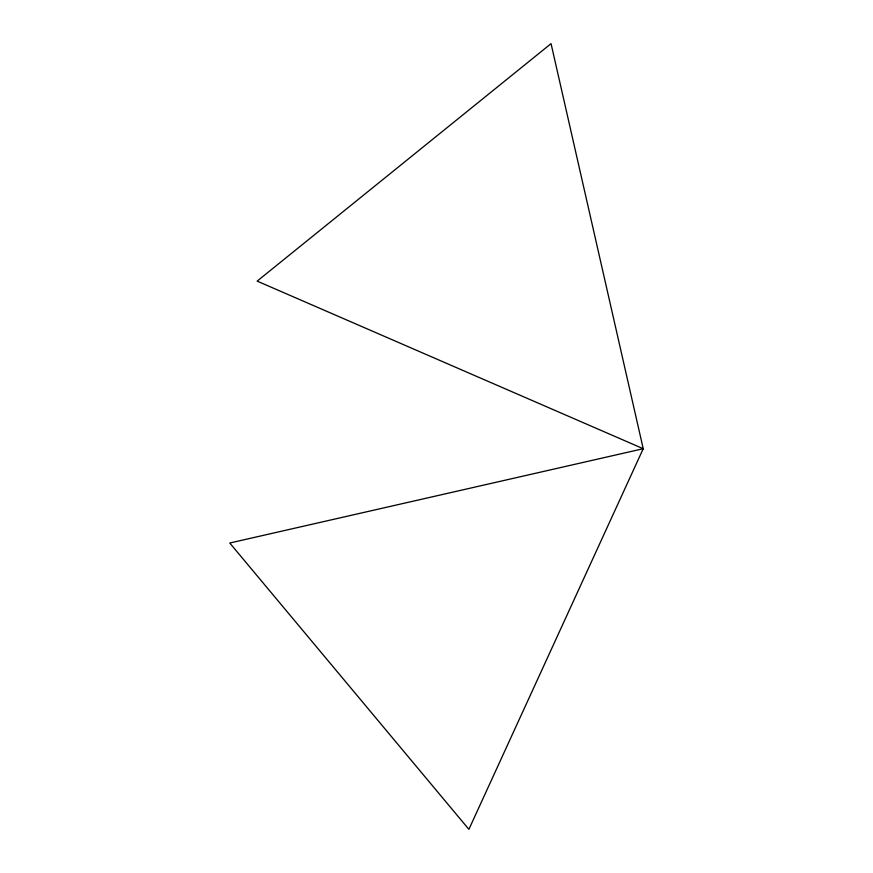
<?xml version="1.0" encoding="UTF-8"?>
<svg xmlns="http://www.w3.org/2000/svg" width="873" height="873" viewBox="0 0 873 873"><rect width="100%" height="100%" fill="white"/><g stroke="black" fill="none" stroke-linecap="round" stroke-linejoin="round"><path stroke-width="1.31" d="M643.226 448.711L468.899 829.35L229.774 543.017L643.226 448.711L551.049 43.65L257.153 281.117L643.226 448.711"/></g></svg>
